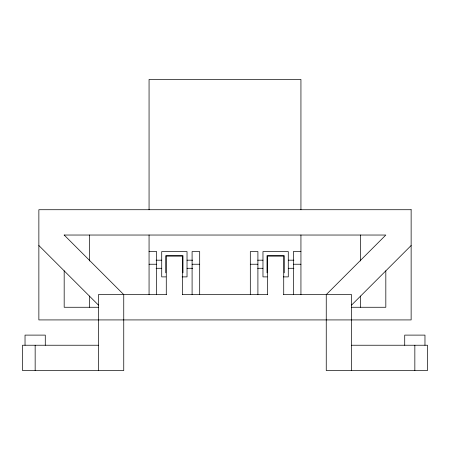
<?xml version="1.0" encoding="UTF-8"?>
<svg xmlns="http://www.w3.org/2000/svg" width="450" height="450" viewBox="0 0 450 450"><rect width="100%" height="100%" fill="white"/><g stroke="black" fill="none" stroke-linecap="round" stroke-linejoin="round"><path stroke-width="0.67" d="M351.562 305.094L411.137 245.52M64.131 235.035L385.824 235.035L326.25 294.609L326.25 370.547L427.5 370.547L427.5 345.234L351.562 345.234M149.062 251.578L156.656 251.578L156.656 294.609M300.938 251.578L293.344 251.578L293.344 294.609M156.094 260.184L161.719 260.184M187.031 260.184L192.656 260.184M257.642 260.184L262.969 260.184M288.281 260.184L293.906 260.184M149.062 264.234L156.656 264.234M192.094 264.234L199.688 264.234M250.312 264.234L257.906 264.234M293.344 264.234L300.938 264.234M156.094 268.284L161.719 268.284M187.031 268.284L192.656 268.284M257.642 268.284L262.969 268.284M288.281 268.284L293.906 268.284M165.938 276.891L161.719 276.891L161.719 251.578L187.031 251.578L187.031 276.891L182.109 276.891M267.188 276.891L262.969 276.891L262.969 251.578L288.281 251.578L288.281 276.891L283.359 276.891M166.382 294.609L98.438 294.609L98.438 370.547M182.368 294.609L267.632 294.609M283.618 294.609L351.562 294.609L351.562 370.547M98.617 307.266L64.176 307.266L64.176 270.776M351.382 307.266L385.824 307.266L385.824 270.799M98.438 345.234L22.5 345.234L22.5 370.547L123.75 370.547L123.75 294.609L64.176 235.035M38.863 245.52L98.438 305.094M424.969 345.234L424.969 335.109L404.719 335.109L404.719 345.234M414.844 345.234L414.844 370.547M360.512 235.035L360.512 260.983M360.512 296.044L360.512 307.266M300.938 209.722L300.938 79.453L149.062 79.453L149.062 209.722M300.938 235.007L300.938 294.666M284.231 272.841L284.231 255.628L267.019 255.628L267.019 272.841M283.725 294.609L283.725 256.134L267.525 256.134L267.525 294.609M257.906 294.609L257.906 251.578L250.312 251.578L250.312 294.609M199.688 294.609L199.688 251.578L192.094 251.578L192.094 294.609M182.981 272.841L182.981 255.628L165.769 255.628L165.769 272.841M182.475 294.609L182.475 256.134L166.275 256.134L166.275 294.609M149.062 235.007L149.062 294.666M89.488 235.035L89.488 260.983M89.488 296.044L89.488 307.266M45.281 345.234L45.281 335.109L25.031 335.109L25.031 345.234M35.156 345.234L35.156 370.547M411.137 209.722L38.863 209.722L38.863 319.922L411.137 319.922L411.137 209.722"/></g></svg>
